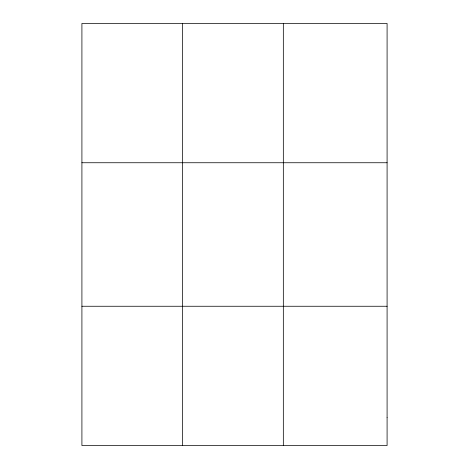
<?xml version="1.0" encoding="UTF-8"?>
<svg xmlns="http://www.w3.org/2000/svg" width="469" height="469" viewBox="0 0 469 469"><rect width="100%" height="100%" fill="white"/><g stroke="black" fill="none" stroke-linecap="round" stroke-linejoin="round"><path stroke-width="0.7" d="M182.617 445.55L182.617 23.45M283.329 445.55L283.329 23.45M81.911 162.743L387.089 162.743M81.911 306.257L387.089 306.257M387.089 417.691L387.089 445.55L81.911 445.55L81.911 23.45L387.089 23.45L387.089 417.691"/></g></svg>
